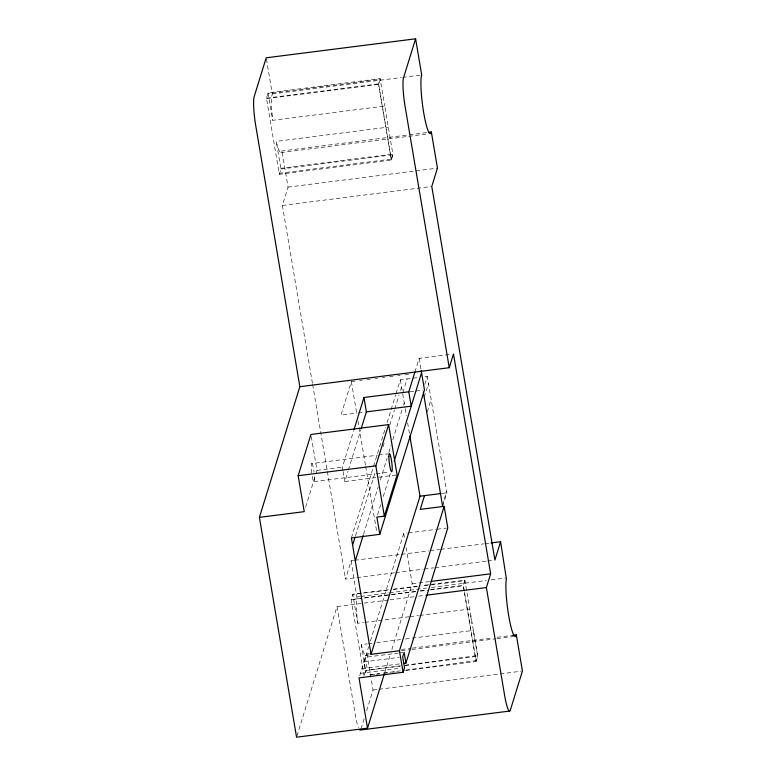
<?xml version="1.0" encoding="UTF-8"?>
<svg xmlns="http://www.w3.org/2000/svg" width="776" height="776" viewBox="0 0 776 776"><rect width="100%" height="100%" fill="white"/><g stroke="black" fill="none" stroke-linecap="round" stroke-linejoin="round"><path stroke-width="0.58" stroke-dasharray="3.88 2.91" d="M266.401 58.966L272.308 93.935L271.852 95.807A30.4 4.142 82.8 0 0 272.027 113.597L272.715 120.319L384.76 106.069L392.986 154.773L391.356 160.04L279.311 174.29L266.44 98.135L268.069 92.858L380.114 78.609L384.76 106.069M426.567 132.589L281.95 150.99L281.736 151.863A30.4 4.142 82.8 0 1 276.634 142.997L276.266 141.358L388.31 127.109M279.311 174.29L280.941 169.023L276.266 141.358M312.437 383.305L282.386 205.456L288.061 187.123L281.95 150.99M391.356 160.04L378.484 83.886L380.114 78.609M279.263 173.339L391.308 159.09L378.678 84.371L380.24 79.336L268.195 93.586M391.308 159.09L392.869 154.055L280.815 168.305M305.618 507.155L315.599 474.912M315.948 473.787L316.996 470.392L310.924 434.473M354.923 381.181L351.353 381.637L340.994 415.102L357.154 413.045M342.953 470.489L342.391 467.171L353.71 430.612M396.041 475.028L344.825 481.547L348.007 471.265M348.356 470.12L360.733 430.147M351.402 537.952L373.198 467.54M373.557 466.386L385.701 427.139M387.137 422.522L395.712 394.819M396.061 393.665L400.348 379.803L411.823 378.349M355.476 535.906L375.487 471.255M382.985 447.015L384.411 442.398M389.775 425.083L394.421 410.077M394.78 408.923L399.068 395.071M400.494 390.454L401.57 386.991M402.822 392.704L407.08 378.95M296.917 736.046L336.997 606.56L388.718 599.984M394.509 572.824L345.514 579.061L351.188 560.718L353.575 560.418M363.507 534.392L378.154 487.066M380.298 480.14L387.088 458.209M388.873 452.437L391.017 445.511M392.801 439.74L402.094 409.728M403.52 405.111L404.238 402.802M414.879 372.082L419.137 358.328L451.128 354.263M377.582 514.808L380.774 504.497M383.257 496.475L390.347 473.564M424.763 384.411L427.246 376.389L423.686 376.845M424.2 397.322L428.459 383.577M427.227 411.988L431.126 399.378M365.263 657.272L367.087 668.049L365.671 672.637L363.847 661.86L365.263 657.272L398.224 653.082M359.734 675.595L368.658 646.757M370.443 640.976L403.714 533.49L407.293 533.034M364.371 674.722L365.68 670.503L361.306 644.613L367.261 643.857M360.976 729.003L364.167 718.692M366.65 710.67L373.033 690.048L371.064 678.379M384.692 672.685L390.425 654.187M391.851 649.56L412.211 583.785L406.09 547.526M442.407 505.089L446.666 491.344M442.65 506.534L446.908 492.779L427.246 376.389M405.761 670.474L476.095 661.53L463.224 585.376L464.853 580.099L421.94 585.56M464.213 590.604L463.417 585.861L464.979 580.817L420.825 586.142M405.751 670.115L476.037 660.58L477.599 655.536L464.853 580.099M476.095 661.53L477.725 656.253L473.244 629.976M351.188 560.718L356.989 597.753A30.4 4.142 82.8 0 0 357.542 622.042L357.697 623.293L363.663 622.536M369.318 653.586L366.932 653.887L366.456 655.206A30.4 4.142 82.8 0 1 362.664 649.677L361.306 644.613M374.769 674.325L368.813 675.13L372.393 674.713M375.962 674.16L381.918 673.355M383.111 673.19L404.558 670.28M400.212 665.886L365.68 670.503L400.241 666.109M404.975 665.255L477.599 655.536M272.308 93.935L401.386 77.522M402.579 77.367L420.514 75.088M266.44 98.135L378.484 83.886M266.634 98.62L378.678 84.371M280.737 152.61L430.137 133.608M280.941 169.023L392.986 154.773M288.061 187.123L437.451 168.12M282.386 205.456L431.776 186.463M359.686 380.579L362.062 380.279M366.825 379.668L370.394 379.212M375.157 378.61L377.534 378.31M382.296 377.699L384.673 377.398M389.436 376.796L393.005 376.341M397.768 375.73L400.144 375.429M404.907 374.827L408.477 374.371M413.007 378.203L417.75 377.592M409.941 391.802L414.685 391.191M415.868 391.046L422.988 390.144M358.308 412.9L365.234 412.017M311.671 473.03A9.118 1.242 82.8 0 1 311.69 463.573L377.417 455.211M378.62 455.056L388.175 453.844M316.996 470.392L342.391 467.171M314.057 481.644L375.012 473.894M376.205 473.748L389.358 472.07M442.194 493.381L446.908 492.779M408.477 532.889L435.879 529.407M437.072 529.251L446.598 528.039M354.768 560.262L400.183 554.491M401.386 554.336L428.866 550.844M430.069 550.688L439.623 549.476M440.826 549.321L483.846 543.85M485.039 543.695L489.821 543.093M395.702 572.669L423.192 569.177M424.394 569.021L433.949 567.809M435.142 567.654L486.542 561.126M487.735 560.97L493.711 560.214M412.211 583.785L430.04 581.515M361.15 593.291L352.808 594.348L351.179 599.625L364.041 675.78M388.572 589.799L362.344 593.136L388.611 590.032M393.335 589.197L417.178 586.161M357.3 596.88L359.686 596.579M360.879 596.424L388.369 592.932M389.562 592.777L426.616 588.062M431.398 587.461L486.368 580.467M491.15 579.856L505.496 578.033M415.548 591.438L363.1 598.102L415.655 591.719M420.311 590.827L426.276 590.07M431.039 589.459L463.224 585.376M389.921 599.829L413.899 596.783M418.652 596.172L425.781 595.27M364.856 622.381L408.952 616.774M410.145 616.619L418.487 615.562M419.68 615.407L469.742 609.044M368.454 643.702L372.034 643.246M376.796 642.644L400.639 639.608M405.402 639.007L473.35 630.364M401.59 649.483L411.144 648.261M412.347 648.115L492.42 637.93M497.203 637.319L512.732 635.34M365.389 655.361L370.171 654.76M401.24 650.802L410.805 649.59M411.998 649.434L495.66 638.793M496.853 638.648L513.586 636.514M399.397 652.936L402.928 652.48M363.847 661.86L399.155 657.369M361.858 668.718L400.047 663.858M405.014 665.507L477.725 656.253M360.442 673.296L400.979 668.146M377.155 674.111L379.542 673.81M384.314 673.199L387.884 672.743M392.656 672.142L395.032 671.832M373.033 690.048L377.815 689.437M379.008 689.282L521.239 671.201M420.427 591.128L428.788 590.109M429.982 589.964L463.417 585.861M361.16 593.339L352.808 594.348L357.697 623.293M393.384 589.459L419.632 586.287M470.595 615.669L472.002 624.011M464.417 591.787L476.037 660.58M419.137 358.328L421.009 369.386M400.348 379.803L402.521 392.637M402.715 393.772L405.033 407.526M405.237 408.709L406.44 415.8M407.633 422.901L409.427 433.541M403.714 533.49L404.703 539.339M351.353 381.637L356.999 415.063M358.008 421.029L365.467 465.193M365.671 466.386L376.971 533.238M343.137 471.595L344.825 481.547M366.932 653.887L370.87 677.215M268.069 92.858L272.715 120.319M312.631 384.498L345.514 579.061M336.997 606.56L355.204 714.327A22.805 3.114 82.8 0 0 358.405 727.558M314.503 476.765L314.561 478.705A9.118 1.242 82.8 0 1 313.708 481.45L313.3 480.654A9.118 1.242 82.8 0 1 312.02 475.358M311.69 463.573A9.118 1.242 82.8 0 1 314.076 472.186M361.907 598.257L351.179 599.625L361.926 598.306"/><path stroke-width="1.16" d="M428.953 132.289L431.349 131.988L431.126 132.861A30.4 4.142 82.8 0 1 423.919 113.975A30.4 4.142 82.8 0 1 421.242 76.805L421.707 74.933L415.596 38.8L266.207 57.802L254.14 96.757A22.805 3.114 82.8 0 0 255.663 125.188L299.846 386.71L259.407 517.35L296.558 737.2L367.523 728.179L384.343 673.84M415.596 38.8L403.539 77.765A22.805 3.114 82.8 0 0 405.053 106.196L449.246 367.708L299.846 386.71M259.407 517.35L304.231 511.656L298.159 475.727L310.924 434.473L388.611 424.598L397.108 474.893L384.343 516.147L376.874 517.097L379.784 534.344L351.402 537.952L371.064 654.343L399.456 650.734L444.144 506.34L420.243 509.376L424.501 495.631M354.06 429.477L363.963 397.496L408.777 391.793L414.879 372.082M361.082 429.002L366.388 411.872L363.963 397.496M384.343 516.147L375.846 465.852L388.611 424.598M352.614 545.14L355.117 537.06M355.282 560.941L363.149 535.547M394.237 460.993L421.572 372.703M379.784 534.344L424.482 389.95L421.193 370.491M449.246 367.708L453.494 353.963L490.645 573.813L486.387 587.558L504.604 695.335A22.805 3.114 82.8 0 0 510.375 710.011L522.432 671.046L516.321 634.884L512.732 635.34M371.064 654.343L420.02 496.204L409.835 435.899M367.523 728.179L359.016 677.885L403.093 672.278L404.509 667.69L402.686 656.913L404.112 652.335L405.926 663.111L403.578 663.412M405.926 663.111L447.791 527.884L444.144 506.34M491.014 542.938L500.578 541.726L494.904 560.059L431.776 186.463L437.451 168.12L431.349 131.988M516.321 634.884L515.856 636.204A30.4 4.142 82.8 0 1 508.542 614.776A30.4 4.142 82.8 0 1 506.379 578.75L500.578 541.726M366.388 411.872L411.212 406.168L408.777 391.793M298.159 475.727L375.846 465.852M420.02 496.204L441.01 493.526M431.233 581.37L490.645 573.813M426.975 595.114L486.387 587.558M509.696 711.049L360.297 730.051A22.805 3.114 82.8 0 1 359.424 729.556M423.337 392.19L442.65 506.534M399.456 650.734L403.093 672.278M388.873 456.637A9.118 1.242 82.8 0 0 391.395 471.575A9.118 1.242 82.8 0 0 391.414 459.984A9.118 1.242 82.8 0 0 388.873 456.637"/></g></svg>
